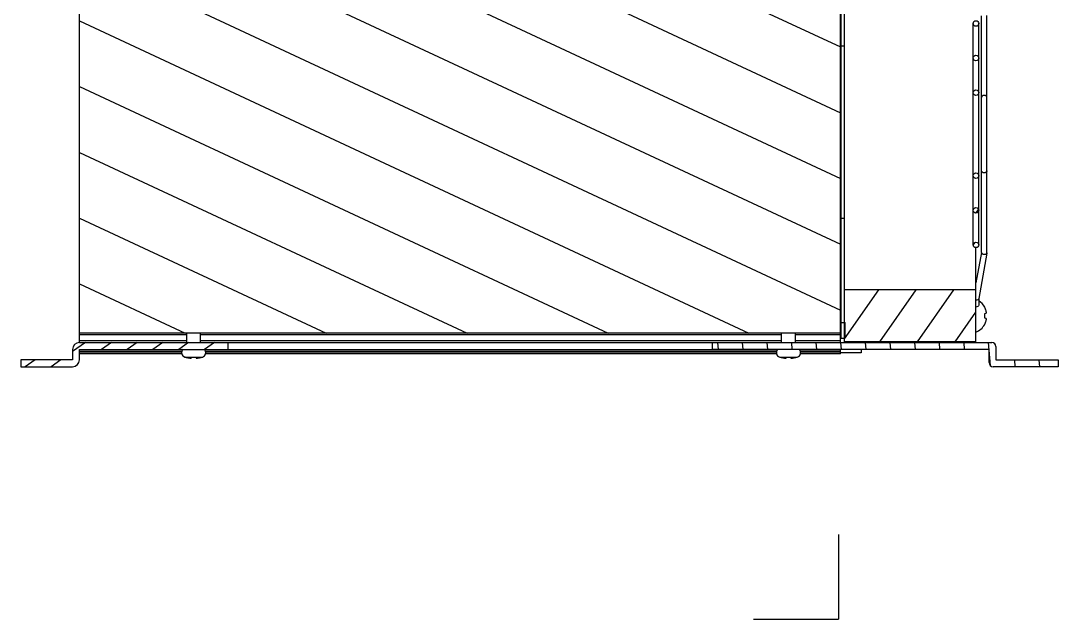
# Model space of a CAD drawing. Extents: x -425 to 6552, y -3049 to 3105.
# Drawn here: x 696.2 to 996.2, y -1363.4 to -1190.4 of the extents above; entities that cross this region are included whole.
import ezdxf

# ---------------------------------------------------------------- set-up
doc = ezdxf.new("R2010")
doc.units = 0
doc.layers.get('0').update_dxf_attribs({"linetype": 'CONTINUOUS'})

msp = doc.modelspace()

# ---------------------------------------------------------------- linework, layer by layer
at = {"color": 7, "linetype": 'CONTINUOUS'}
for p, q in [((933.37, -1282.19), (933.37, -1162.19)), ((934.37, -1283.19), (934.37, -1163.19)), ((713.17, -1283.39), (713.17, -1176.19)), ((933.17, -1283.39), (933.17, -1176.19)), ((973.97, -1257.39), (973.97, -1188.99)), ((975.57, -1257.47), (975.57, -1188.92)), ((971.57, -1255.19), (971.57, -1191.19)), ((973.17, -1255.19), (973.17, -1191.19)), ((934.37, -1197.79), (933.37, -1197.79)), ((934.37, -1247.59), (933.37, -1247.59)), ((972.37, -1283.19), (972.37, -1255.99)), ((973.97, -1257.39), (972.37, -1266.14)), ((975.57, -1257.54), (973.17, -1270.71)), ((975.57, -1257.47), (975.57, -1257.54)), ((972.37, -1268.19), (934.37, -1268.19)), ((973.17, -1270.71), (973.17, -1272.61)), ((933.37, -1273.69), (933.17, -1273.69)), ((974.9, -1273.27), (974.9, -1273.17)), ((974.9, -1275.01), (975.31, -1274.94)), ((933.37, -1277.69), (933.17, -1277.69)), ((933.37, -1277.59), (934.57, -1277.59)), ((934.57, -1282.19), (934.57, -1277.59)), ((974.9, -1276.37), (974.9, -1275.01)), ((975.31, -1276.45), (974.9, -1276.37)), ((933.17, -1280.69), (713.17, -1280.69)), ((744.17, -1283.39), (744.17, -1280.69)), ((748.17, -1283.39), (748.17, -1280.69)), ((916.17, -1283.39), (916.17, -1280.69)), ((920.17, -1283.39), (920.17, -1280.69)), ((974.9, -1278.21), (974.9, -1278.12)), ((744.17, -1281.19), (713.17, -1281.19)), ((744.17, -1282.89), (713.17, -1282.89)), ((713.17, -1283.39), (976.97, -1283.39)), ((916.17, -1281.19), (748.17, -1281.19)), ((916.17, -1282.89), (748.17, -1282.89)), ((756.17, -1285.39), (756.17, -1283.39)), ((896.17, -1285.39), (896.17, -1283.39)), ((933.17, -1281.19), (920.17, -1281.19)), ((933.17, -1282.89), (920.17, -1282.89)), ((933.37, -1282.19), (934.57, -1282.19)), ((972.37, -1283.19), (934.37, -1283.19)), ((711.17, -1285.39), (711.17, -1288.39)), ((713.17, -1288.39), (713.17, -1285.39)), ((713.17, -1285.39), (756.17, -1285.39)), ((743.01, -1285.49), (713.17, -1285.49)), ((742.73, -1285.99), (713.17, -1285.99)), ((742.69, -1286.19), (713.17, -1286.19)), ((742.71, -1286.69), (713.17, -1286.69)), ((915.01, -1285.49), (749.34, -1285.49)), ((914.73, -1285.99), (749.62, -1285.99)), ((914.71, -1286.69), (749.63, -1286.69)), ((914.69, -1286.19), (749.66, -1286.19)), ((976.17, -1285.39), (896.17, -1285.39)), ((933.17, -1285.49), (921.34, -1285.49)), ((933.17, -1285.99), (921.62, -1285.99)), ((933.17, -1286.69), (921.63, -1286.69)), ((933.17, -1286.19), (921.66, -1286.19)), ((933.17, -1286.69), (933.17, -1285.39)), ((939.17, -1286.39), (933.17, -1286.39)), ((939.17, -1285.39), (939.17, -1286.39)), ((976.17, -1289.19), (976.17, -1285.39)), ((978.17, -1284.59), (978.17, -1288.39)), ((696.17, -1288.39), (696.17, -1290.39)), ((711.17, -1288.39), (696.17, -1288.39)), ((743.7, -1287.65), (743.62, -1287.63)), ((743.62, -1287.63), (748.72, -1287.63)), ((743.7, -1287.65), (743.78, -1287.65)), ((745.5, -1287.86), (745.54, -1287.65)), ((745.54, -1287.65), (746.81, -1287.65)), ((746.81, -1287.65), (746.85, -1287.86)), ((748.56, -1287.65), (748.65, -1287.65)), ((748.65, -1287.65), (748.72, -1287.63)), ((915.62, -1287.63), (920.72, -1287.63)), ((915.7, -1287.65), (915.62, -1287.63)), ((915.7, -1287.65), (915.78, -1287.65)), ((917.5, -1287.86), (917.54, -1287.65)), ((917.54, -1287.65), (918.81, -1287.65)), ((918.81, -1287.65), (918.85, -1287.86)), ((920.56, -1287.65), (920.65, -1287.65)), ((920.65, -1287.65), (920.72, -1287.63)), ((978.17, -1288.39), (996.17, -1288.39)), ((996.17, -1288.39), (996.17, -1290.39)), ((696.17, -1290.39), (711.17, -1290.39)), ((996.17, -1290.39), (977.37, -1290.39))]:
    msp.add_line(p, q, dxfattribs=at)
at = {"color": 2, "linetype": 'CONTINUOUS'}
for p, q in [((764.16, -1176.19), (933.17, -1255)), ((804.92, -1176.19), (933.17, -1236)), ((845.67, -1176.19), (933.17, -1216.99)), ((886.43, -1176.19), (933.17, -1197.99)), ((735.98, -1182.06), (933.17, -1274.01)), ((713.17, -1190.43), (906.75, -1280.69)), ((713.17, -1209.43), (865.99, -1280.69)), ((713.17, -1228.44), (825.23, -1280.69)), ((972.44, -1245.97), (973.13, -1244.97)), ((713.17, -1247.44), (784.47, -1280.69)), ((971.61, -1255.24), (972.16, -1254.46)), ((713.17, -1266.45), (743.72, -1280.69)), ((934.37, -1282.31), (944.26, -1268.19)), ((944.63, -1283.19), (955.13, -1268.19)), ((955.49, -1283.19), (966, -1268.19)), ((966.36, -1283.19), (972.37, -1274.61)), ((714.92, -1283.39), (711.17, -1286.02)), ((722.37, -1283.39), (719.51, -1285.39)), ((729.82, -1283.39), (726.96, -1285.39)), ((737.26, -1283.39), (734.41, -1285.39)), ((744.71, -1283.39), (741.86, -1285.39)), ((752.16, -1283.39), (749.3, -1285.39)), ((897.93, -1285.39), (897.75, -1283.39)), ((905.04, -1285.39), (904.87, -1283.39)), ((912.16, -1285.39), (911.98, -1283.39)), ((919.28, -1285.39), (919.1, -1283.39)), ((926.39, -1285.39), (926.22, -1283.39)), ((933.51, -1285.39), (933.33, -1283.39)), ((940.62, -1285.39), (940.45, -1283.39)), ((947.74, -1285.39), (947.57, -1283.39)), ((954.86, -1285.39), (954.68, -1283.39)), ((961.97, -1285.39), (961.8, -1283.39)), ((969.09, -1285.39), (968.92, -1283.39)), ((976.62, -1290.08), (976.03, -1283.39)), ((700.33, -1288.39), (697.47, -1290.39)), ((707.78, -1288.39), (704.92, -1290.39)), ((983.76, -1290.39), (983.59, -1288.39)), ((990.88, -1290.39), (990.7, -1288.39))]:
    msp.add_line(p, q, dxfattribs=at)
for p in [(932.59, -1338.85), (908.05, -1363.39)]:
    msp.add_line(p, (932.59, -1363.39))
at = {"color": 7, "linetype": 'CONTINUOUS'}
for centre in [(972.37, -1191.19), (972.37, -1201.19), (972.37, -1211.19), (972.37, -1235.19), (972.37, -1245.19), (972.37, -1255.19)]:
    msp.add_circle(centre, 0.8, dxfattribs=at)
for centre, radius, start, end in [((970.52, -1275.69), 5.05, 29.9145, 58.328), ((970.4, -1275.69), 5.11, 16.0363, 28.2977), ((970.4, -1275.69), 5.11, 331.7023, 343.9637), ((970.52, -1275.69), 5.05, 291.5019, 330.0855), ((713.17, -1285.39), 2, 90, 180), ((976.97, -1284.59), 1.2, 0, 90), ((743.99, -1286.37), 1.31, 131.997, 253.9084), ((748.36, -1286.37), 1.31, 286.0916, 48.003), ((915.99, -1286.37), 1.31, 131.997, 253.9084), ((920.36, -1286.37), 1.31, 286.0916, 48.003), ((711.17, -1288.39), 2, 270, 0), ((746.17, -1278.68), 9.28, 255.0954, 261.2451), ((746.17, -1278.68), 9.28, 278.7549, 284.9046), ((918.17, -1278.68), 9.28, 255.0954, 261.2451), ((918.17, -1278.68), 9.28, 278.7549, 284.9046), ((977.37, -1289.19), 1.2, 180, 270)]:
    msp.add_arc(centre, radius, start, end, dxfattribs=at)
for points, knots in [([(974.77, -1212.02), (974.58, -1212.02), (974.21, -1212.09), (973.97, -1212.43), (973.97, -1212.58)], [0, 0, 0, 0, 0.559768, 1, 1, 1, 1]), ([(975.57, -1212.58), (975.57, -1212.43), (975.33, -1212.09), (974.97, -1212.02), (974.77, -1212.02)], [0, 0, 0, 0, 0.440232, 1, 1, 1, 1]), ([(974.77, -1234.36), (974.58, -1234.36), (974.21, -1234.29), (973.97, -1233.95), (973.97, -1233.8)], [0, 0, 0, 0, 0.559768, 1, 1, 1, 1]), ([(975.57, -1233.8), (975.57, -1233.95), (975.33, -1234.29), (974.97, -1234.36), (974.77, -1234.36)], [0, 0, 0, 0, 0.440232, 1, 1, 1, 1]), ([(974.77, -1258), (974.57, -1257.99), (974.21, -1257.89), (973.97, -1257.55), (973.97, -1257.39)], [0, 0, 0, 0, 0.557766, 1, 1, 1, 1]), ([(975.51, -1257.68), (975.48, -1257.73), (975.29, -1257.94), (974.99, -1258.01), (974.77, -1258)], [0, 0, 0, 0, 0.221219, 1, 1, 1, 1]), ([(973.04, -1270.95), (973, -1270.98), (972.81, -1271.13), (972.56, -1271.17), (972.37, -1271.17)], [0, 0, 0, 0, 0.22724, 1, 1, 1, 1]), ([(973.17, -1272.61), (973.17, -1272.76), (972.93, -1273.1), (972.57, -1273.17), (972.37, -1273.17)], [0, 0, 0, 0, 0.440232, 1, 1, 1, 1]), ([(975.31, -1274.94), (975.34, -1274.93), (975.37, -1274.88), (975.38, -1274.81), (975.39, -1274.69), (975.37, -1274.51), (975.33, -1274.36), (975.31, -1274.28)], [0, 0, 0, 0, 0.116602, 0.20929, 0.328866, 0.636832, 1, 1, 1, 1]), ([(975.31, -1277.11), (975.33, -1277.03), (975.37, -1276.87), (975.39, -1276.69), (975.38, -1276.57), (975.37, -1276.5), (975.34, -1276.45), (975.31, -1276.45)], [0, 0, 0, 0, 0.363017, 0.67092, 0.790549, 0.883309, 1, 1, 1, 1]), ([(744.76, -1287.86), (744.85, -1287.87), (745.02, -1287.89), (745.23, -1287.91), (745.36, -1287.9), (745.42, -1287.9), (745.46, -1287.89), (745.48, -1287.88), (745.5, -1287.87), (745.5, -1287.86)], [0, 0, 0, 0, 0.372892, 0.688959, 0.811056, 0.90357, 0.93817, 0.965147, 1, 1, 1, 1]), ([(746.85, -1287.86), (746.85, -1287.87), (746.86, -1287.88), (746.88, -1287.89), (746.92, -1287.9), (746.98, -1287.9), (747.12, -1287.91), (747.32, -1287.89), (747.49, -1287.87), (747.59, -1287.86)], [0, 0, 0, 0, 0.034835, 0.0618, 0.096392, 0.188885, 0.310967, 0.627054, 1, 1, 1, 1]), ([(916.76, -1287.86), (916.85, -1287.87), (917.02, -1287.89), (917.23, -1287.91), (917.36, -1287.9), (917.42, -1287.9), (917.46, -1287.89), (917.48, -1287.88), (917.5, -1287.87), (917.5, -1287.86)], [0, 0, 0, 0, 0.372892, 0.688959, 0.811056, 0.90357, 0.93817, 0.965147, 1, 1, 1, 1]), ([(918.85, -1287.86), (918.85, -1287.87), (918.86, -1287.88), (918.88, -1287.89), (918.92, -1287.9), (918.98, -1287.9), (919.12, -1287.91), (919.32, -1287.89), (919.49, -1287.87), (919.59, -1287.86)], [0, 0, 0, 0, 0.034835, 0.0618, 0.096392, 0.188885, 0.310967, 0.627054, 1, 1, 1, 1])]:
    msp.add_open_spline(points, degree=3, knots=knots, dxfattribs=at)
for points in [[(975.57, -1257.54), (975.56, -1257.59), (975.54, -1257.64), (975.51, -1257.68)], [(973.17, -1270.71), (973.15, -1270.8), (973.1, -1270.88), (973.04, -1270.95)]]:
    msp.add_open_spline(points, degree=3, dxfattribs=at)

doc.saveas('drawing.dxf')
